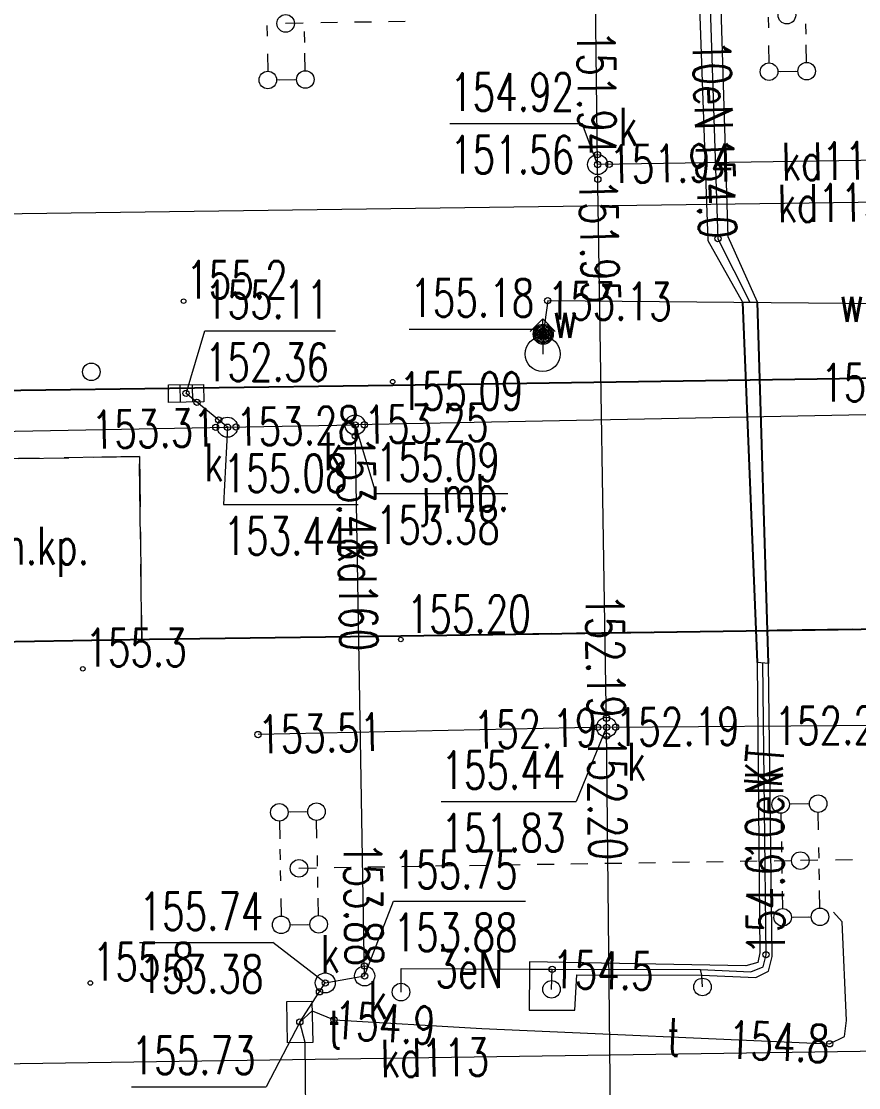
# Model space of a CAD drawing. Header units: metres. Extents: x 7583802 to 7586368, y 5958992 to 5960558.
# Drawn here: x 7585785.04 to 7585818.43, y 5959125.93 to 5959168.47 of the extents above; entities that cross this region are included whole.
import ezdxf
from ezdxf.enums import TextEntityAlignment as Align

# ---------------------------------------------------------------- set-up
doc = ezdxf.new("R2010")
doc.units = ezdxf.units.M
for name, pattern in [('3_KTCR02', [3, 2, -1]), ('3_KTJZ01', [4, 3, -1]), ('3_KTKR01', [0]), ('4_1', [0]), ('4_SUOP03_13', [0]), ('4_SUOP05_02', [0]), ('4_SUPE_01', [0]), ('4_SUPK_01', [0]), ('4_SUPT_01', [0]), ('4_SUPW_01', [0]), ('4_SUSM03_02', [0]), ('4_SUUS22_02', [0])]:
    doc.linetypes.add(name, pattern=pattern)
doc.layers.get('0').update_dxf_attribs({"color": 250, "linetype": 'CONTINUOUS', "lineweight": 100})
for name, color, linetype, lineweight in [('KTCR_E_T_1', 7, 'CONTINUOUS', 15), ('KTCR_L_1', 7, '3_KTCR02', 18), ('KTJZ_E_T_0', 7, 'CONTINUOUS', 15), ('KTJZ_L_0', 7, '3_KTJZ01', 18), ('KTKR_L_0', 7, '3_KTKR01', 25), ('RTPW_T_0', 7, 'CONTINUOUS', 15), ('RTPW_T_1', 7, 'CONTINUOUS', 15), ('SUOE_L_1', 1, '4_SUOP03_13', 25), ('SUOP_E_T_0', 7, 'CONTINUOUS', 18), ('SUOP_L_0', 7, '4_SUOP05_02', 18), ('SUPE_E_T_3', 1, 'CONTINUOUS', 15), ('SUPE_L_3', 1, '4_SUPE_01', 18), ('SUPK_E_T_0', 34, 'CONTINUOUS', 15), ('SUPK_L_0', 34, '4_SUPK_01', 18), ('SUPT_E_T_0', 30, 'CONTINUOUS', 15), ('SUPT_L_0', 30, '4_SUPT_01', 18), ('SUPW_E_T_0', 5, 'CONTINUOUS', 15), ('SUPW_L_0', 5, '4_SUPW_01', 18), ('SUSM_L_4', 7, 'CONTINUOUS', 18), ('SUSM_L_5', 7, 'CONTINUOUS', 18), ('SUSM_T_3', 7, 'CONTINUOUS', 18), ('SUTE_T_0', 1, 'CONTINUOUS', 18), ('SUTK_T_0', 34, 'CONTINUOUS', 18), ('SUTT_T_0', 30, 'CONTINUOUS', 18), ('SUTW_T_0', 5, 'CONTINUOUS', 18), ('SUUK_E_T_3', 7, 'CONTINUOUS', 15), ('SUUK_T_0', 7, 'CONTINUOUS', 18), ('SUUK_T_4', 7, 'CONTINUOUS', 13), ('SUUT_E_T_3', 7, 'CONTINUOUS', 15), ('SUUT_L_3', 7, '4_SUUS22_02', 13), ('SUUW_E_T_5', 7, 'CONTINUOUS', 15), ('SUUW_T_0', 7, 'CONTINUOUS', 18), ('SUUW_T_7', 7, 'CONTINUOUS', 15)]:
    doc.layers.add(name, color=color, linetype=linetype, lineweight=lineweight)
doc.styles.get("Standard").update_dxf_attribs({"font": 'Simplex.SHX', "width": 0.75})

# ---------------------------------------------------------------- blocks, each defined once
blk = doc.blocks.new('3_RTPW01')
at = {"linetype": 'CONTINUOUS'}
blk.add_circle((0, 0), 0.09, dxfattribs=at)
blk = doc.blocks.new('3_RTPW02')
at = {"linetype": 'CONTINUOUS'}
blk.add_circle((0, 0), 0.09, dxfattribs=at)
blk = doc.blocks.new('4_SUSM04_01')
at = {"linetype": 'CONTINUOUS'}
blk.add_circle((0, 0), 0.35, dxfattribs=at)
blk = doc.blocks.new('4_SUPS01_03')
at = {"linetype": 'CONTINUOUS'}
blk.add_circle((0, 0), 0.125, dxfattribs=at)
blk = doc.blocks.new('4_SUPS01_05')
at = {"linetype": 'CONTINUOUS'}
blk.add_circle((0, 0), 0.125, dxfattribs=at)
blk = doc.blocks.new('4_SUPS01_07')
at = {"linetype": 'CONTINUOUS'}
blk.add_circle((0, 0), 0.125, dxfattribs=at)
blk = doc.blocks.new('4_SUPS01_08')
at = {"linetype": 'CONTINUOUS'}
blk.add_circle((0, 0), 0.125, dxfattribs=at)
blk = doc.blocks.new('4_SUUS22_01')
at = {"linetype": 'CONTINUOUS'}
blk.add_circle((0, 0), 0.4, dxfattribs=at)
blk = doc.blocks.new('4_SUUS05')
at = {"linetype": 'CONTINUOUS'}
for p, q in [((-0.7, -0.35), (-0.7, 0.35)), ((-0.7, 0.35), (0.7, 0.35)), ((-0.245, 0.35), (-0.245, -0.35)), ((0.245, 0.35), (0.245, -0.35)), ((0.7, 0.35), (0.7, -0.35)), ((0.7, -0.35), (-0.7, -0.35))]:
    blk.add_line(p, q, dxfattribs=at)
blk = doc.blocks.new('4_SUUS02')
at = {"linetype": 'CONTINUOUS'}
for p, q in [((0, 1.4), (-0.495, 0.905)), ((0, 1.4), (0.495, 0.905)), ((0, 0.7), (0, 1.4))]:
    blk.add_line(p, q, dxfattribs=at)
blk.add_circle((0, 0), 0.7, dxfattribs=at)
blk = doc.blocks.new('4_SUUS25')
at = {"linetype": 'CONTINUOUS'}
for radius in [0.4, 0.35, 0.3, 0.25, 0.2, 0.15, 0.1, 0.05, 0.0143]:
    blk.add_circle((0, 0), radius, dxfattribs=at)

msp = doc.modelspace()

# ---------------------------------------------------------------- linework, layer by layer
at = {"layer": 'KTCR_L_1', "linetype": '3_KTCR02'}
for p, q in [((7585781.93, 5959150.98), (7585789.75, 5959151.11)), ((7585789.75, 5959151.11), (7585789.84, 5959143.815)), ((7585789.84, 5959143.815), (7585782.16, 5959143.682))]:
    msp.add_line(p, q, dxfattribs=at)
at = {"layer": 'KTJZ_L_0', "linetype": '3_KTJZ01'}
for p, q in [((7585781.83, 5959153.7), (7585799.85, 5959153.95)), ((7585799.85, 5959153.95), (7585819.88, 5959154.25)), ((7585789.75, 5959151.11), (7585781.93, 5959150.98)), ((7585789.84, 5959143.815), (7585789.75, 5959151.11)), ((7585822.18, 5959144.28), (7585800.17, 5959143.96)), ((7585790.15, 5959143.82), (7585789.84, 5959143.815)), ((7585791.16, 5959143.84), (7585790.15, 5959143.82)), ((7585800.17, 5959143.96), (7585791.16, 5959143.84))]:
    msp.add_line(p, q, dxfattribs=at)
at = {"layer": 'KTKR_L_0', "linetype": '3_KTKR01'}
for p, q in [((7585799.85, 5959153.95), (7585781.83, 5959153.7)), ((7585819.88, 5959154.25), (7585799.85, 5959153.95)), ((7585800.17, 5959143.96), (7585822.18, 5959144.28)), ((7585782.03, 5959143.68), (7585790.15, 5959143.82)), ((7585790.15, 5959143.82), (7585791.16, 5959143.84)), ((7585791.16, 5959143.84), (7585800.17, 5959143.96))]:
    msp.add_line(p, q, dxfattribs=at)
at = {"layer": 'SUOE_L_1', "linetype": '4_1'}
for p, q in [((7585813.8, 5959157.27), (7585814.38, 5959142.9)), ((7585814.84, 5959142.85), (7585814.39, 5959157.27))]:
    msp.add_line(p, q, dxfattribs=at)
at = {"layer": 'SUOP_L_0', "linetype": '4_1'}
for p, q in [((7585813.22, 5959159.87), (7585812.71, 5959176.55)), ((7585811.88, 5959174.5), (7585812.42, 5959159.73)), ((7585814.39, 5959157.27), (7585813.22, 5959159.87)), ((7585812.42, 5959159.73), (7585813.8, 5959157.27)), ((7585813.8, 5959157.27), (7585814.39, 5959157.27)), ((7585814.84, 5959142.85), (7585814.38, 5959142.9)), ((7585814.38, 5959142.9), (7585814.49, 5959131.31)), ((7585814.98, 5959131.16), (7585814.84, 5959142.85)), ((7585814.49, 5959131.31), (7585814.41, 5959130.93)), ((7585813.93, 5959130.79), (7585805.3, 5959130.95)), ((7585805.3, 5959130.95), (7585805.3, 5959130.66)), ((7585814.41, 5959130.93), (7585813.93, 5959130.79)), ((7585814.83, 5959130.58), (7585814.98, 5959131.16)), ((7585805.3, 5959130.66), (7585805.29, 5959129.02)), ((7585807.11, 5959129.02), (7585807.19, 5959130.44)), ((7585807.19, 5959130.44), (7585812.17, 5959130.42)), ((7585814.33, 5959130.33), (7585814.83, 5959130.58)), ((7585812.17, 5959130.42), (7585814.33, 5959130.33)), ((7585805.29, 5959129.02), (7585807.11, 5959129.02))]:
    msp.add_line(p, q, dxfattribs=at)
at = {"layer": 'SUPE_L_3', "linetype": '4_SUPE_01'}
for p, q in [((7585812.303, 5959174.909), (7585812.82, 5959159.8)), ((7585812.82, 5959159.8), (7585814.095, 5959157.27)), ((7585814.38, 5959142.9), (7585813.8, 5959157.27)), ((7585814.39, 5959157.27), (7585814.84, 5959142.85)), ((7585814.735, 5959131.235), (7585814.61, 5959142.875)), ((7585814.62, 5959130.755), (7585814.735, 5959131.235)), ((7585800.182, 5959129.746), (7585800.19, 5959130.68)), ((7585800.19, 5959130.68), (7585805.298, 5959130.658)), ((7585805.298, 5959130.658), (7585806.208, 5959130.655)), ((7585806.183, 5959129.854), (7585806.208, 5959130.655)), ((7585806.208, 5959130.655), (7585812.125, 5959130.648)), ((7585812.125, 5959130.648), (7585814.13, 5959130.56)), ((7585812.17, 5959130.42), (7585812.125, 5959130.648)), ((7585814.13, 5959130.56), (7585814.62, 5959130.755)), ((7585812.201, 5959129.951), (7585812.17, 5959130.42))]:
    msp.add_line(p, q, dxfattribs=at)
at = {"layer": 'SUPK_L_0', "linetype": '4_1'}
for p, q in [((7585808.02, 5959162.76), (7585807.79, 5959180.27)), ((7585841.4, 5959163.26), (7585808.02, 5959162.76)), ((7585808.38, 5959140.31), (7585808.02, 5959162.76)), ((7585828.6, 5959161.38), (7585736.66, 5959160.15)), ((7585793.26, 5959152.28), (7585791.61, 5959153.63)), ((7585831.98, 5959153.04), (7585798.35, 5959152.37)), ((7585753.08, 5959151.51), (7585793.26, 5959152.28)), ((7585793.26, 5959152.28), (7585798.35, 5959152.37)), ((7585798.73, 5959130.39), (7585798.35, 5959152.37)), ((7585808.38, 5959140.31), (7585794.48, 5959140.02)), ((7585808.38, 5959140.31), (7585820.02, 5959140.4)), ((7585808.58, 5959120.83), (7585808.38, 5959140.31)), ((7585796.145, 5959128.55), (7585797.16, 5959130.11)), ((7585797.16, 5959130.11), (7585798.73, 5959130.39)), ((7585858.15, 5959127.97), (7585733.88, 5959126.12))]:
    msp.add_line(p, q, dxfattribs=at)
at = {"layer": 'SUPT_L_0', "linetype": '4_SUPT_01'}
for p, q in [((7585817.77, 5959132.55), (7585817.42, 5959132.93)), ((7585817.94, 5959128.61), (7585817.77, 5959132.55)), ((7585796.637, 5959128.993), (7585796.145, 5959128.55)), ((7585796.637, 5959128.993), (7585797.51, 5959128.64)), ((7585796.36, 5959127.734), (7585796.145, 5959128.55)), ((7585797.51, 5959128.64), (7585803.4, 5959128.29)), ((7585817.87, 5959127.98), (7585817.94, 5959128.61)), ((7585803.4, 5959128.29), (7585817.27, 5959127.68)), ((7585817.27, 5959127.68), (7585817.87, 5959127.98)), ((7585796.54, 5959110.38), (7585796.36, 5959127.734))]:
    msp.add_line(p, q, dxfattribs=at)
at = {"layer": 'SUPW_L_0', "linetype": '4_1'}
for p, q in [((7585806.03, 5959157.33), (7585805.85, 5959155.99)), ((7585806.03, 5959157.33), (7585823.03, 5959157.19)), ((7585805.85, 5959155.99), (7585805.83, 5959155.2))]:
    msp.add_line(p, q, dxfattribs=at)
at = {"layer": 'SUSM_L_4', "linetype": '4_SUSM03_02'}
for p, q in [((7585796.278, 5959168.4), (7585795.578, 5959168.389)), ((7585797.653, 5959168.423), (7585796.978, 5959168.411)), ((7585799.002, 5959168.445), (7585798.328, 5959168.434)), ((7585800.351, 5959168.467), (7585799.677, 5959168.456)), ((7585796.812, 5959134.693), (7585796.112, 5959134.682)), ((7585798.187, 5959134.714), (7585797.512, 5959134.704)), ((7585799.536, 5959134.735), (7585798.861, 5959134.724)), ((7585800.886, 5959134.756), (7585800.211, 5959134.745)), ((7585802.235, 5959134.776), (7585801.56, 5959134.766)), ((7585803.585, 5959134.797), (7585802.91, 5959134.787)), ((7585804.934, 5959134.818), (7585804.259, 5959134.808)), ((7585806.283, 5959134.839), (7585805.609, 5959134.829)), ((7585807.633, 5959134.86), (7585806.958, 5959134.849)), ((7585808.982, 5959134.881), (7585808.308, 5959134.87)), ((7585810.332, 5959134.901), (7585809.657, 5959134.891)), ((7585811.681, 5959134.922), (7585811.007, 5959134.912)), ((7585813.031, 5959134.943), (7585812.356, 5959134.933)), ((7585814.38, 5959134.964), (7585813.706, 5959134.953)), ((7585815.755, 5959134.985), (7585815.055, 5959134.974)), ((7585816.805, 5959135.002), (7585816.105, 5959134.991)), ((7585818.179, 5959135.024), (7585817.505, 5959135.013))]:
    msp.add_line(p, q, dxfattribs=at)
for centre in [(7585795.578, 5959168.389), (7585815.568, 5959168.717), (7585815.568, 5959168.717), (7585816.105, 5959134.991), (7585816.105, 5959134.991), (7585796.112, 5959134.682)]:
    msp.add_circle(centre, 0.35, dxfattribs=at)
at = {"layer": 'SUSM_L_5', "linetype": '4_SUSM03_02'}
for p, q in [((7585794.832, 5959168.304), (7585794.839, 5959167.881)), ((7585814.821, 5959168.635), (7585814.828, 5959168.214)), ((7585816.332, 5959167.956), (7585816.325, 5959168.378)), ((7585796.34, 5959167.631), (7585796.333, 5959168.06)), ((7585814.84, 5959167.514), (7585814.851, 5959166.814)), ((7585816.349, 5959166.835), (7585816.338, 5959167.535)), ((7585794.851, 5959167.181), (7585794.863, 5959166.481)), ((7585796.359, 5959166.503), (7585796.347, 5959167.203)), ((7585815.207, 5959166.469), (7585815.907, 5959166.479)), ((7585815.304, 5959166.47), (7585816.004, 5959166.48)), ((7585795.219, 5959166.136), (7585795.919, 5959166.146)), ((7585795.315, 5959166.138), (7585796.015, 5959166.148)), ((7585816.371, 5959137.254), (7585815.671, 5959137.239)), ((7585816.465, 5959137.257), (7585815.765, 5959137.242)), ((7585796.376, 5959136.934), (7585795.676, 5959136.921)), ((7585796.459, 5959136.936), (7585795.759, 5959136.923)), ((7585815.327, 5959136.882), (7585815.339, 5959136.182)), ((7585816.832, 5959136.214), (7585816.821, 5959136.914)), ((7585795.332, 5959136.565), (7585795.344, 5959135.865)), ((7585796.83, 5959135.892), (7585796.816, 5959136.592)), ((7585815.347, 5959135.756), (7585815.354, 5959135.329)), ((7585795.351, 5959135.444), (7585795.358, 5959135.022)), ((7585796.852, 5959134.769), (7585796.844, 5959135.192)), ((7585816.851, 5959135.085), (7585816.844, 5959135.514)), ((7585815.361, 5959134.902), (7585815.369, 5959134.476)), ((7585795.365, 5959134.6), (7585795.372, 5959134.179)), ((7585796.869, 5959133.922), (7585796.86, 5959134.346)), ((7585816.865, 5959134.228), (7585816.858, 5959134.657)), ((7585795.383, 5959133.479), (7585795.395, 5959132.779)), ((7585796.891, 5959132.799), (7585796.877, 5959133.499)), ((7585815.381, 5959133.776), (7585815.393, 5959133.076)), ((7585816.883, 5959133.099), (7585816.872, 5959133.799)), ((7585815.749, 5959132.731), (7585816.449, 5959132.742)), ((7585815.839, 5959132.733), (7585816.539, 5959132.744)), ((7585795.751, 5959132.434), (7585796.451, 5959132.443)), ((7585795.848, 5959132.435), (7585796.548, 5959132.444))]:
    msp.add_line(p, q, dxfattribs=at)
for centre in [(7585814.857, 5959166.464), (7585814.857, 5959166.464), (7585816.354, 5959166.485), (7585816.354, 5959166.485), (7585794.869, 5959166.131), (7585794.869, 5959166.131), (7585796.365, 5959166.153), (7585796.365, 5959166.153), (7585795.326, 5959136.915), (7585795.326, 5959136.915), (7585796.809, 5959136.942), (7585796.809, 5959136.942), (7585815.321, 5959137.232), (7585815.321, 5959137.232), (7585816.815, 5959137.264), (7585816.815, 5959137.264), (7585815.399, 5959132.726), (7585815.399, 5959132.726), (7585816.889, 5959132.749), (7585816.889, 5959132.749), (7585795.401, 5959132.429), (7585795.401, 5959132.429), (7585796.898, 5959132.449), (7585796.898, 5959132.449)]:
    msp.add_circle(centre, 0.35, dxfattribs=at)
at = {"layer": 'SUTK_T_0', "linetype": 'CONTINUOUS'}
for p, q in [((7585802.133, 5959164.399), (7585807.399, 5959164.399)), ((7585808.02, 5959162.76), (7585807.399, 5959164.399)), ((7585791.61, 5959153.63), (7585792.36, 5959156.122)), ((7585792.36, 5959156.122), (7585797.572, 5959156.122)), ((7585793.26, 5959152.28), (7585793.099, 5959149.195)), ((7585798.35, 5959152.37), (7585799.173, 5959149.632)), ((7585799.173, 5959149.632), (7585804.438, 5959149.632)), ((7585793.099, 5959149.195), (7585798.473, 5959149.195)), ((7585808.38, 5959140.31), (7585807.162, 5959137.353)), ((7585801.787, 5959137.353), (7585807.162, 5959137.353)), ((7585798.73, 5959130.39), (7585799.881, 5959133.375)), ((7585799.881, 5959133.375), (7585805.147, 5959133.375)), ((7585789.749, 5959131.718), (7585795.069, 5959131.718)), ((7585797.16, 5959130.11), (7585795.069, 5959131.718))]:
    msp.add_line(p, q, dxfattribs=at)
at = {"layer": 'SUTT_T_0', "linetype": 'CONTINUOUS'}
for p in [(7585796.145, 5959128.55), (7585789.434, 5959125.968)]:
    msp.add_line(p, (7585794.809, 5959125.968), dxfattribs=at)
at = {"layer": 'SUTW_T_0', "linetype": 'CONTINUOUS'}
for p in [(7585800.502, 5959156.188), (7585805.85, 5959155.99)]:
    msp.add_line(p, (7585805.496, 5959156.188), dxfattribs=at)
at = {"layer": 'SUUT_L_3', "linetype": '4_SUUS22_02'}
for p, q in [((7585795.63, 5959129.37), (7585796.63, 5959129.38)), ((7585795.66, 5959127.72), (7585795.63, 5959129.37)), ((7585796.63, 5959129.38), (7585796.66, 5959127.74)), ((7585796.66, 5959127.74), (7585795.66, 5959127.72))]:
    msp.add_line(p, q, dxfattribs=at)

# ---------------------------------------------------------------- block references
at = {"layer": 'RTPW_T_0'}
for p in [(7585791.51, 5959157.31), (7585787.49, 5959142.64), (7585787.79, 5959130.11)]:
    msp.add_blockref('3_RTPW01', p, dxfattribs=at)
at = {"layer": 'RTPW_T_1'}
for p in [(7585799.85, 5959154.1), (7585800.17, 5959143.81)]:
    msp.add_blockref('3_RTPW02', p, dxfattribs=at)
at = {"layer": 'SUSM_T_3'}
for p in [(7585787.83, 5959154.49), (7585800.182, 5959129.746), (7585806.183, 5959129.854), (7585812.201, 5959129.951)]:
    msp.add_blockref('4_SUSM04_01', p, dxfattribs=at)
at = {"layer": 'SUTE_T_0'}
for p in [(7585812.82, 5959159.8), (7585814.735, 5959131.235), (7585806.208, 5959130.655)]:
    msp.add_blockref('4_SUPS01_03', p, dxfattribs=at)
at = {"layer": 'SUTK_T_0'}
for p in [(7585808.015, 5959163.149), (7585808.02, 5959162.76), (7585808.482, 5959162.767), (7585808.029, 5959162.173), (7585791.61, 5959153.63), (7585792.042, 5959153.276), (7585792.906, 5959152.57), (7585792.793, 5959152.271), (7585793.26, 5959152.28), (7585793.597, 5959152.286), (7585798.35, 5959152.37), (7585798.718, 5959152.377), (7585798.358, 5959151.933), (7585808.374, 5959140.674), (7585808.021, 5959140.303), (7585808.38, 5959140.31), (7585808.737, 5959140.313), (7585794.48, 5959140.02), (7585808.384, 5959139.958), (7585798.723, 5959130.787), (7585798.73, 5959130.39), (7585797.16, 5959130.11), (7585796.93, 5959129.757)]:
    msp.add_blockref('4_SUPS01_05', p, dxfattribs=at)
at = {"layer": 'SUTT_T_0'}
for p in [(7585797.51, 5959128.64), (7585796.145, 5959128.55), (7585817.27, 5959127.68)]:
    msp.add_blockref('4_SUPS01_07', p, dxfattribs=at)
at = {"layer": 'SUTW_T_0'}
for p in [(7585806.03, 5959157.33), (7585805.85, 5959155.99)]:
    msp.add_blockref('4_SUPS01_08', p, dxfattribs=at)
at = {"layer": 'SUUK_T_0', "rotation": 0.6566716896490509}
msp.add_blockref('4_SUUS05', (7585791.61, 5959153.63), dxfattribs=at)
at = {"layer": 'SUUK_T_4'}
for p in [(7585808.02, 5959162.76), (7585793.26, 5959152.28), (7585798.35, 5959152.37), (7585808.38, 5959140.31), (7585797.16, 5959130.11), (7585798.73, 5959130.39)]:
    msp.add_blockref('4_SUUS22_01', p, dxfattribs=at)
at = {"layer": 'SUUW_T_0'}
msp.add_blockref('4_SUUS02', (7585805.83, 5959155.2), dxfattribs=at)
at = {"layer": 'SUUW_T_7'}
msp.add_blockref('4_SUUS25', (7585805.85, 5959155.99), dxfattribs=at)

# ---------------------------------------------------------------- texts
at = {"layer": 'KTCR_E_T_1', "width": 0.7}
msp.add_text('ch.kp.', height=1.5, dxfattribs=at).set_placement((7585785.645, 5959147.31), align=Align.MIDDLE)
at = {"layer": 'KTJZ_E_T_0', "width": 0.7}
msp.add_text('j.mb.', height=1.5, rotation=1.8183, dxfattribs=at).set_placement((7585802.699, 5959149.428), align=Align.MIDDLE)
at = {"layer": 'RTPW_T_0', "width": 0.7}
for s, p in [('155.2', (7585791.61, 5959157.41)), ('155.3', (7585787.59, 5959142.74)), ('155.8', (7585787.89, 5959130.21))]:
    msp.add_text(s, height=1.5, dxfattribs=at).set_placement(p)
at = {"layer": 'RTPW_T_1', "width": 0.7}
for s, p in [('155.01', (7585816.933, 5959153.308)), ('155.09', (7585800.112, 5959152.97)), ('155.20', (7585800.407, 5959144.072))]:
    msp.add_text(s, height=1.5, dxfattribs=at).set_placement(p)
at = {"layer": 'SUOP_E_T_0', "width": 0.7}
msp.add_text('KT', height=1.5, rotation=85.4057, dxfattribs=at).set_placement((7585814.666, 5959138.758), align=Align.MIDDLE)
at = {"layer": 'SUPE_E_T_3', "width": 0.7}
for s, rotation, p in [('10eN', 271.9607, (7585812.61, 5959165.933)), ('10eN', 90.6153, (7585814.675, 5959136.786)), ('3eN', 359.7759, (7585802.903, 5959130.669))]:
    msp.add_text(s, height=1.5, rotation=rotation, dxfattribs=at).set_placement(p, align=Align.MIDDLE)
at = {"layer": 'SUPK_E_T_0', "width": 0.7}
for s, rotation, p in [('kd113', 0.8582, (7585817.519, 5959162.902)), ('kd113', 0.7665, (7585817.356, 5959161.23)), ('kd160', 270.9905, (7585798.469, 5959145.502)), ('kd113', 0.8529, (7585801.531, 5959127.127))]:
    msp.add_text(s, height=1.5, rotation=rotation, dxfattribs=at).set_placement(p, align=Align.MIDDLE)
at = {"layer": 'SUPT_E_T_0', "width": 0.7}
msp.add_text('t', height=1.5, rotation=357.4857, dxfattribs=at).set_placement((7585811.052, 5959127.953), align=Align.MIDDLE)
at = {"layer": 'SUPW_E_T_0', "width": 0.7}
msp.add_text('wo160', height=1.5, rotation=359.5282, dxfattribs=at).set_placement((7585819.93, 5959157.216), align=Align.MIDDLE)
at = {"layer": 'SUTE_T_0', "width": 0.7}
msp.add_text('154.0', height=1.5, rotation=272.156, dxfattribs=at).set_placement((7585812.82, 5959159.8), align=Align.MIDDLE_RIGHT)
for s, rotation, p in [('154.6', 90.6153, (7585814.735, 5959131.235)), ('154.5', 358.9379, (7585806.208, 5959130.655))]:
    msp.add_text(s, height=1.5, rotation=rotation, dxfattribs=at).set_placement(p, align=Align.MIDDLE_LEFT)
at = {"layer": 'SUTK_T_0', "width": 0.7}
for s, rotation, p in [('151.94', 270.7526, (7585808.015, 5959163.149)), ('153.31', 1.0979, (7585792.793, 5959152.271)), ('152.19', 270.9187, (7585808.374, 5959140.674)), ('152.29', 0.443, (7585820.02, 5959140.4)), ('152.19', 1.1952, (7585808.021, 5959140.303)), ('153.88', 270.9905, (7585798.723, 5959130.787))]:
    msp.add_text(s, height=1.5, rotation=rotation, dxfattribs=at).set_placement(p, align=Align.MIDDLE_RIGHT)
for s, p in [('154.92', (7585802.133, 5959166.399)), ('151.56', (7585802.133, 5959163.899)), ('155.11', (7585792.36, 5959158.122)), ('152.36', (7585792.36, 5959155.622)), ('155.09', (7585799.173, 5959151.632)), ('155.08', (7585793.099, 5959151.195)), ('153.38', (7585799.173, 5959149.132)), ('153.44', (7585793.099, 5959148.695)), ('155.44', (7585801.787, 5959139.353)), ('151.83', (7585801.787, 5959136.853)), ('155.75', (7585799.881, 5959135.375)), ('155.74', (7585789.749, 5959133.718)), ('153.88', (7585799.881, 5959132.875)), ('153.38', (7585789.749, 5959131.218))]:
    msp.add_text(s, height=1.5, dxfattribs=at).set_placement(p, align=Align.TOP_LEFT)
for s, rotation, p in [('151.94', 0.8582, (7585808.482, 5959162.767)), ('151.95', 271.4688, (7585808.029, 5959162.173)), ('153.28', 1.013, (7585793.597, 5959152.286)), ('153.25', 1.1413, (7585798.718, 5959152.377)), ('153.48', 270.9905, (7585798.358, 5959151.933)), ('152.19', 0.443, (7585808.737, 5959140.313)), ('153.51', 1.1952, (7585794.48, 5959140.02)), ('152.20', 270.5882, (7585808.384, 5959139.958))]:
    msp.add_text(s, height=1.5, rotation=rotation, dxfattribs=at).set_placement(p, align=Align.MIDDLE_LEFT)
at = {"layer": 'SUTT_T_0', "width": 0.7}
msp.add_text('154.9', height=1.5, rotation=356.5962, dxfattribs=at).set_placement((7585797.51, 5959128.64), align=Align.MIDDLE_LEFT)
msp.add_text('154.8', height=1.5, rotation=357.4883, dxfattribs=at).set_placement((7585817.27, 5959127.68), align=Align.MIDDLE_RIGHT)
msp.add_text('155.73', height=1.5, dxfattribs=at).set_placement((7585789.434, 5959127.968), align=Align.TOP_LEFT)
at = {"layer": 'SUTW_T_0', "width": 0.7}
msp.add_text('155.18', height=1.5, dxfattribs=at).set_placement((7585805.496, 5959156.688), align=Align.RIGHT)
msp.add_text('153.13', height=1.5, rotation=359.5282, dxfattribs=at).set_placement((7585806.03, 5959157.33), align=Align.MIDDLE_LEFT)
at = {"layer": 'SUUK_E_T_3', "width": 0.7}
for p in [(7585808.861, 5959163.523), (7585796.975, 5959130.522)]:
    msp.add_text('k', height=1.5, dxfattribs=at).set_placement(p)
for p in [(7585797.866, 5959152.066), (7585793.099, 5959151.63)]:
    msp.add_text('k', height=1.5, dxfattribs=at).set_placement(p, align=Align.TOP_RIGHT)
for p in [(7585809.19, 5959139.683), (7585798.876, 5959130.179)]:
    msp.add_text('k', height=1.5, dxfattribs=at).set_placement(p, align=Align.TOP_LEFT)
at = {"layer": 'SUUT_E_T_3', "width": 0.7}
msp.add_text('t', height=1.5, dxfattribs=at).set_placement((7585797.271, 5959127.497))
at = {"layer": 'SUUW_E_T_5', "width": 0.7}
msp.add_text('w', height=1.5, dxfattribs=at).set_placement((7585806.237, 5959155.84))

doc.saveas('drawing.dxf')
